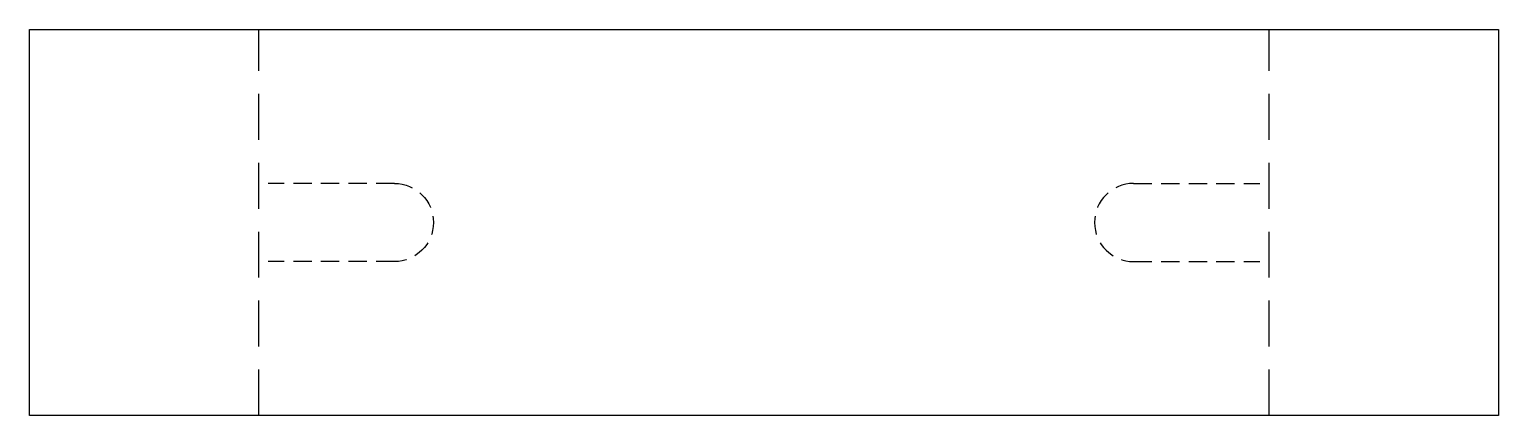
# Model space of a CAD drawing. Header units: millimetres. Extents: x 0 to 160, y 0 to 42.
import ezdxf

# ---------------------------------------------------------------- set-up
doc = ezdxf.new("R2010")
doc.units = ezdxf.units.MM
doc.linetypes.add('ASVLTYPE', pattern=[0.75, 0.5, -0.25])

# ---------------------------------------------------------------- blocks, each defined once
blk = doc.blocks.new('A$C3D6C2CD6')
at = {"color": 85, "linetype": 'ASVLTYPE', "ltscale": 4}
for p, q in [((4.25, 8.5), (18, 8.5)), ((4.25, 0), (18, 0))]:
    blk.add_line(p, q, dxfattribs=at)
blk.add_arc((4.25, 4.25), 4.25, 90, 270, dxfattribs=at)
blk = doc.blocks.new('CML3200A-3')
at = {"color": 85, "linetype": 'ASVLTYPE', "ltscale": 10}
for p, q in [((25, 0), (25, 42)), ((135, 0), (135, 42))]:
    blk.add_line(p, q, dxfattribs=at)
at = {"color": 85}
blk.add_lwpolyline([(0, 0), (0, 42), (160, 42), (160, 0)], close=True, dxfattribs=at)
at = {"color": 85, "xscale": -1}
blk.add_blockref('A$C3D6C2CD6', (44, 16.75), dxfattribs=at)
at = {"color": 85}
blk.add_blockref('A$C3D6C2CD6', (116, 16.75), dxfattribs=at)

msp = doc.modelspace()

# ---------------------------------------------------------------- block references
at = {"color": 7}
msp.add_blockref('CML3200A-3', (0, 0), dxfattribs=at)

doc.saveas('drawing.dxf')
